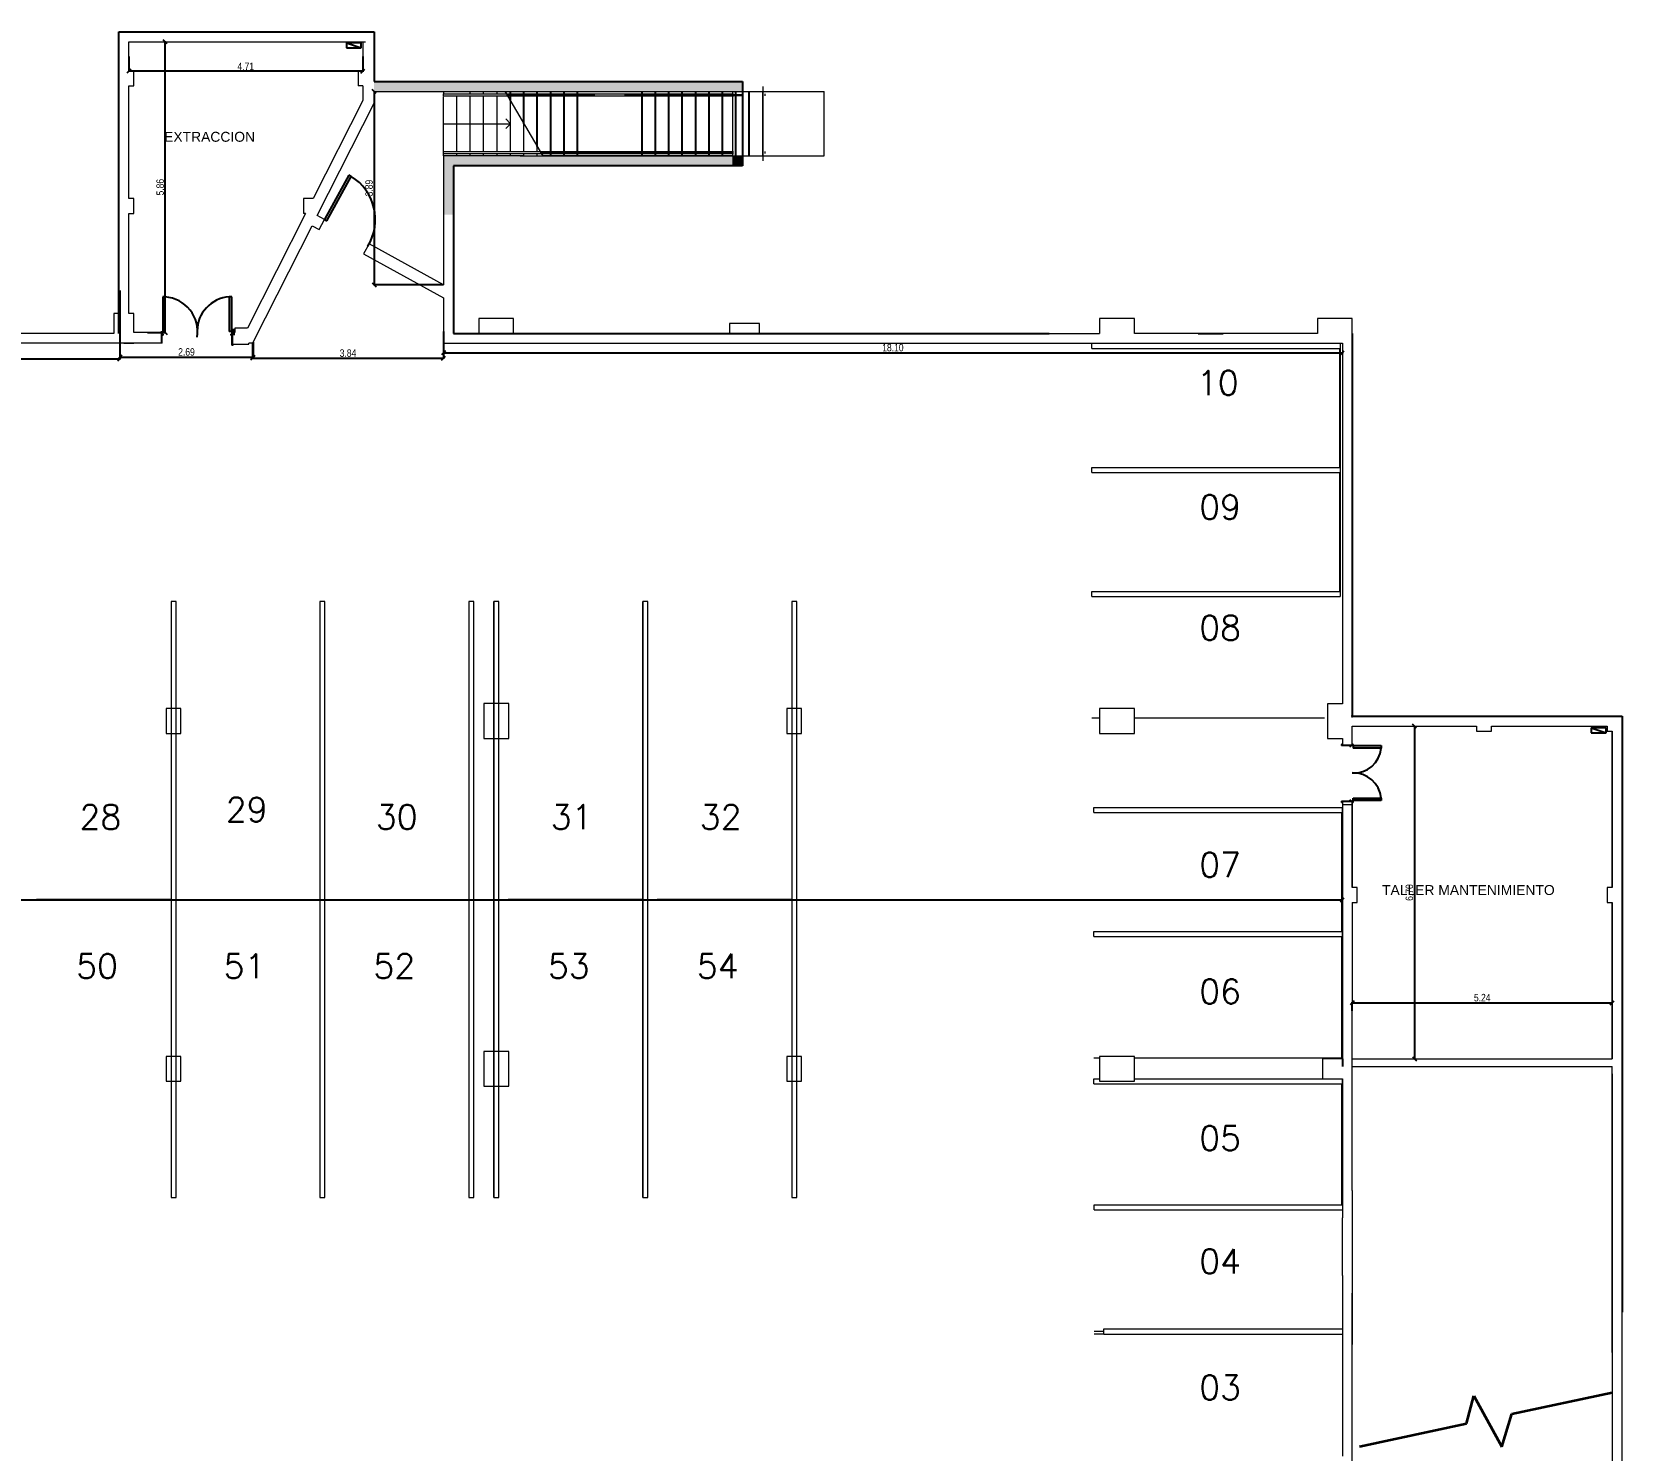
# Model space of a CAD drawing. Header units: millimetres. Extents: x 40 to 151, y 57 to 134.
# Drawn here: x 117.11 to 149.14, y 105.74 to 134.3 of the extents above; entities that cross this region are included whole.
import ezdxf

# ---------------------------------------------------------------- set-up
doc = ezdxf.new("R2010")
doc.units = ezdxf.units.MM
for name, pattern in [('ACAD_ISO10W100', [18.5, 12, -3, 0.5, -3]), ('Center', [30, 12, -6, 6, -6]), ('Dash dot dot', [0.020639, 0.00635, -0.004763, 0, -0.004763, 0, -0.004763]), ('Hidden', [7.14375, 4.7625, -2.38125]), ('Overhead', [3.96875, 2.38125, -1.5875])]:
    doc.linetypes.add(name, pattern=pattern)
for name, color, linetype, lineweight in [('A-----NPP', 7, 'Continuous', 9), ('A-----TEP', 7, 'Continuous', 9), ('A-AREALIM', 7, 'Continuous', 9), ('A-DOORSYM', 7, 'Continuous', 9), ('A-FLORHRM', 7, 'Continuous', 9), ('A-FLOROTM', 7, 'Continuous', 9), ('A-FLORSTM', 7, 'Continuous', 9), ('A-SECTMBM', 7, 'Overhead', 9), ('A-WALL', 7, 'Continuous', 9), ('C-PKNGCTM', 7, 'Continuous', 9), ('DIMENSION', 1, 'Continuous', 25)]:
    doc.layers.add(name, color=color, linetype=linetype, lineweight=lineweight)
for name, color, linetype in [('estructura', 7, 'Continuous'), ('Lineas Carpintería', 7, 'Continuous'), ('Lineas Muros mampostería', 7, 'Continuous'), ('Lineas Proyecciones', 7, 'Hidden'), ('Plano Generales interior', 7, 'Continuous'), ('Sectores', 3, 'Continuous')]:
    doc.layers.add(name, color=color, linetype=linetype)
doc.styles.add('ARIALNARROW', font='ARIALN.TTF')
doc.styles.add('MtXpl_Arial_Unicode_', font='ARIALUNI.ttf')
doc.styles.get("Standard").update_dxf_attribs({"font": 'txt.shx'})
doc.dimstyles.new('C', dxfattribs={"dimscale": 1.5, "dimtxt": 0.15, "dimasz": 0.08, "dimexe": 0.01, "dimexo": 0, "dimgap": 0.025, "dimtad": 1, "dimzin": 0, "dimdsep": 46, "dimtxsty": 'ARIALNARROW', "dimblk": 'OBLIQUE', "dimcen": 0, "dimclrd": 256, "dimclre": 256, "dimclrt": 256, "dimadec": 0, "dimazin": 0, "dimtfac": 1.666667, "dimtofl": 0, "dimtmove": 0, "dimatfit": 0, "dimldrblk": 'OBLIQUE', "dimfxl": 0.1, "dimtolj": 1, "dimtzin": 0, "dimarcsym": 0})

# ---------------------------------------------------------------- blocks, each defined once
blk = doc.blocks.new('_Oblique')
at = {"layer": 'estructura', "color": 0, "lineweight": -2}
blk.add_line((-0.5, -0.5), (0.5, 0.5), dxfattribs=at)
blk = doc.blocks.new('*D73')
at = {"layer": 'Defpoints', "color": 0}
for p in [(143.506885, 116.819065), (143.506885, 116.819065), (56.567697, 113.065162)]:
    blk.add_point(p, dxfattribs=at)
at = {"layer": 'DIMENSION', "lineweight": -2}
for p, q in [((56.567697, 113.065162), (56.567697, 116.829065)), ((56.567697, 116.819065), (143.506885, 116.819065)), ((143.506885, 116.819065), (143.506885, 116.829065))]:
    blk.add_line(p, q, dxfattribs=at)
at = {"layer": 'DIMENSION', "lineweight": -2, "xscale": 0.08, "yscale": 0.08, "zscale": 0.08, "rotation": 180}
blk.add_blockref('_Oblique', (56.567697, 116.819065), dxfattribs=at)
at = {"layer": 'DIMENSION', "lineweight": -2, "xscale": 0.08, "yscale": 0.08, "zscale": 0.08}
blk.add_blockref('_Oblique', (143.506885, 116.819065), dxfattribs=at)
at = {"layer": 'DIMENSION', "insert": (100.037291, 116.920641), "char_height": 0.15, "attachment_point": 5, "style": 'ARIALNARROW'}
blk.add_mtext('\\A1;86.94', dxfattribs=at)
blk = doc.blocks.new('*D84')
at = {"layer": 'Defpoints', "color": 0}
for p in [(118.885961, 129.089814), (99.552829, 128.611126), (118.885961, 127.711126)]:
    blk.add_point(p, dxfattribs=at)
at = {"layer": 'DIMENSION', "lineweight": -2}
for p, q in [((118.885961, 129.089814), (118.885961, 127.701126)), ((99.552829, 128.611126), (99.552829, 127.701126)), ((99.552829, 127.711126), (118.885961, 127.711126))]:
    blk.add_line(p, q, dxfattribs=at)
at = {"layer": 'DIMENSION', "lineweight": -2, "xscale": 0.08, "yscale": 0.08, "zscale": 0.08, "rotation": 180}
blk.add_blockref('_Oblique', (99.552829, 127.711126), dxfattribs=at)
at = {"layer": 'DIMENSION', "lineweight": -2, "xscale": 0.08, "yscale": 0.08, "zscale": 0.08}
blk.add_blockref('_Oblique', (118.885961, 127.711126), dxfattribs=at)
at = {"layer": 'DIMENSION', "insert": (109.219395, 127.812703), "char_height": 0.15, "attachment_point": 5, "style": 'ARIALNARROW'}
blk.add_mtext('\\A1;19.33', dxfattribs=at)
blk = doc.blocks.new('*D85')
at = {"layer": 'Defpoints', "color": 0}
for p in [(118.885961, 129.089814), (121.571894, 128.04918), (121.571894, 127.74918)]:
    blk.add_point(p, dxfattribs=at)
at = {"layer": 'DIMENSION', "lineweight": -2}
for p, q in [((118.885961, 129.089814), (118.885961, 127.73918)), ((121.571894, 128.04918), (121.571894, 127.73918)), ((118.885961, 127.74918), (121.571894, 127.74918))]:
    blk.add_line(p, q, dxfattribs=at)
at = {"layer": 'DIMENSION', "lineweight": -2, "xscale": 0.08, "yscale": 0.08, "zscale": 0.08, "rotation": 180}
blk.add_blockref('_Oblique', (118.885961, 127.74918), dxfattribs=at)
at = {"layer": 'DIMENSION', "lineweight": -2, "xscale": 0.08, "yscale": 0.08, "zscale": 0.08}
blk.add_blockref('_Oblique', (121.571894, 127.74918), dxfattribs=at)
at = {"layer": 'DIMENSION', "insert": (120.228927, 127.850757), "char_height": 0.15, "attachment_point": 5, "style": 'ARIALNARROW'}
blk.add_mtext('\\A1;2.69', dxfattribs=at)
blk = doc.blocks.new('*D86')
at = {"layer": 'Defpoints', "color": 0}
for p in [(125.403559, 128.264282), (121.559728, 128.025162), (125.403559, 127.725162)]:
    blk.add_point(p, dxfattribs=at)
at = {"layer": 'DIMENSION', "lineweight": -2}
for p, q in [((125.403559, 128.264282), (125.403559, 127.715162)), ((121.559728, 128.025162), (121.559728, 127.715162)), ((121.559728, 127.725162), (125.403559, 127.725162))]:
    blk.add_line(p, q, dxfattribs=at)
at = {"layer": 'DIMENSION', "lineweight": -2, "xscale": 0.08, "yscale": 0.08, "zscale": 0.08, "rotation": 180}
blk.add_blockref('_Oblique', (121.559728, 127.725162), dxfattribs=at)
at = {"layer": 'DIMENSION', "lineweight": -2, "xscale": 0.08, "yscale": 0.08, "zscale": 0.08}
blk.add_blockref('_Oblique', (125.403559, 127.725162), dxfattribs=at)
at = {"layer": 'DIMENSION', "insert": (123.481643, 127.826739), "char_height": 0.15, "attachment_point": 5, "style": 'ARIALNARROW'}
blk.add_mtext('\\A1;3.84', dxfattribs=at)
blk = doc.blocks.new('*D87')
at = {"layer": 'Defpoints', "color": 0}
for p in [(125.403559, 128.04918), (143.506885, 127.835677), (143.506885, 127.835677)]:
    blk.add_point(p, dxfattribs=at)
at = {"layer": 'DIMENSION', "lineweight": -2}
for p, q in [((125.403559, 128.04918), (125.403559, 127.825677)), ((125.403559, 127.835677), (143.506885, 127.835677)), ((143.506885, 127.835677), (143.506885, 127.825677))]:
    blk.add_line(p, q, dxfattribs=at)
at = {"layer": 'DIMENSION', "lineweight": -2, "xscale": 0.08, "yscale": 0.08, "zscale": 0.08, "rotation": 180}
blk.add_blockref('_Oblique', (125.403559, 127.835677), dxfattribs=at)
at = {"layer": 'DIMENSION', "lineweight": -2, "xscale": 0.08, "yscale": 0.08, "zscale": 0.08}
blk.add_blockref('_Oblique', (143.506885, 127.835677), dxfattribs=at)
at = {"layer": 'DIMENSION', "insert": (134.455222, 127.937254), "char_height": 0.15, "attachment_point": 5, "style": 'ARIALNARROW'}
blk.add_mtext('\\A1;18.10', dxfattribs=at)
blk = doc.blocks.new('*D88')
at = {"layer": 'Defpoints', "color": 0}
for p in [(124.008173, 133.097957), (124.008173, 129.204445), (125.403559, 129.204445)]:
    blk.add_point(p, dxfattribs=at)
at = {"layer": 'DIMENSION', "lineweight": -2}
for p, q in [((124.008173, 133.097957), (123.998173, 133.097957)), ((124.008173, 133.097957), (124.008173, 129.204445)), ((125.403559, 129.204445), (123.998173, 129.204445))]:
    blk.add_line(p, q, dxfattribs=at)
at = {"layer": 'DIMENSION', "lineweight": -2, "xscale": 0.08, "yscale": 0.08, "zscale": 0.08}
for p, rotation in [((124.008173, 133.097957), 90), ((124.008173, 129.204445), 270)]:
    blk.add_blockref('_Oblique', p, dxfattribs=dict(at, rotation=rotation))
at = {"layer": 'DIMENSION', "insert": (123.906597, 131.151201), "char_height": 0.15, "attachment_point": 5, "rotation": 90, "style": 'ARIALNARROW'}
blk.add_mtext('\\A1;3.89', dxfattribs=at)
blk = doc.blocks.new('*D89')
at = {"layer": 'Defpoints', "color": 0}
for p in [(119.800497, 134.097957), (119.800497, 134.097957), (119.446768, 128.240162)]:
    blk.add_point(p, dxfattribs=at)
at = {"layer": 'DIMENSION', "lineweight": -2}
for p, q in [((119.800497, 134.097957), (119.810497, 134.097957)), ((119.800497, 128.240162), (119.800497, 134.097957)), ((119.446768, 128.240162), (119.810497, 128.240162))]:
    blk.add_line(p, q, dxfattribs=at)
at = {"layer": 'DIMENSION', "lineweight": -2, "xscale": 0.08, "yscale": 0.08, "zscale": 0.08}
for p, rotation in [((119.800497, 134.097957), 90), ((119.800497, 128.240162), 270)]:
    blk.add_blockref('_Oblique', p, dxfattribs=dict(at, rotation=rotation))
at = {"layer": 'DIMENSION', "insert": (119.69892, 131.16906), "char_height": 0.15, "attachment_point": 5, "rotation": 90, "style": 'ARIALNARROW'}
blk.add_mtext('\\A1;5.86', dxfattribs=at)
blk = doc.blocks.new('*D90')
at = {"layer": 'Defpoints', "color": 0}
for p in [(119.067792, 133.803303), (123.778173, 133.803303), (119.067792, 133.503303)]:
    blk.add_point(p, dxfattribs=at)
at = {"layer": 'DIMENSION', "lineweight": -2}
for p, q in [((119.067792, 133.803303), (119.067792, 133.493303)), ((123.778173, 133.803303), (123.778173, 133.493303)), ((123.778173, 133.503303), (119.067792, 133.503303))]:
    blk.add_line(p, q, dxfattribs=at)
at = {"layer": 'DIMENSION', "lineweight": -2, "xscale": 0.08, "yscale": 0.08, "zscale": 0.08, "rotation": 180}
blk.add_blockref('_Oblique', (119.067792, 133.503303), dxfattribs=at)
at = {"layer": 'DIMENSION', "lineweight": -2, "xscale": 0.08, "yscale": 0.08, "zscale": 0.08}
blk.add_blockref('_Oblique', (123.778173, 133.503303), dxfattribs=at)
at = {"layer": 'DIMENSION', "insert": (121.422983, 133.603603), "char_height": 0.15, "attachment_point": 5, "style": 'ARIALNARROW'}
blk.add_mtext('\\A1;4.71', dxfattribs=at)
blk = doc.blocks.new('*D91')
at = {"layer": 'Defpoints', "color": 0}
for p in [(144.958362, 120.316251), (144.958362, 113.615162), (144.958362, 113.615162)]:
    blk.add_point(p, dxfattribs=at)
at = {"layer": 'DIMENSION', "lineweight": -2}
for p, q in [((144.958362, 120.316251), (144.948362, 120.316251)), ((144.958362, 120.316251), (144.958362, 113.615162)), ((144.958362, 113.615162), (144.948362, 113.615162))]:
    blk.add_line(p, q, dxfattribs=at)
at = {"layer": 'DIMENSION', "lineweight": -2, "xscale": 0.08, "yscale": 0.08, "zscale": 0.08}
for p, rotation in [((144.958362, 120.316251), 90), ((144.958362, 113.615162), 270)]:
    blk.add_blockref('_Oblique', p, dxfattribs=dict(at, rotation=rotation))
at = {"layer": 'DIMENSION', "insert": (144.856786, 116.965707), "char_height": 0.15, "attachment_point": 5, "rotation": 90, "style": 'ARIALNARROW'}
blk.add_mtext('\\A1;6.70', dxfattribs=at)
blk = doc.blocks.new('*D92')
at = {"layer": 'Defpoints', "color": 0}
for p in [(148.942794, 114.746397), (148.942794, 114.746397), (143.704881, 114.58476)]:
    blk.add_point(p, dxfattribs=at)
at = {"layer": 'DIMENSION', "lineweight": -2}
for p, q in [((143.704881, 114.58476), (143.704881, 114.756397)), ((143.704881, 114.746397), (148.942794, 114.746397)), ((148.942794, 114.746397), (148.942794, 114.756397))]:
    blk.add_line(p, q, dxfattribs=at)
at = {"layer": 'DIMENSION', "lineweight": -2, "xscale": 0.08, "yscale": 0.08, "zscale": 0.08, "rotation": 180}
blk.add_blockref('_Oblique', (143.704881, 114.746397), dxfattribs=at)
at = {"layer": 'DIMENSION', "lineweight": -2, "xscale": 0.08, "yscale": 0.08, "zscale": 0.08}
blk.add_blockref('_Oblique', (148.942794, 114.746397), dxfattribs=at)
at = {"layer": 'DIMENSION', "insert": (146.323838, 114.847974), "char_height": 0.15, "attachment_point": 5, "style": 'ARIALNARROW'}
blk.add_mtext('\\A1;5.24', dxfattribs=at)

msp = doc.modelspace()

# ---------------------------------------------------------------- hatches: boundary and pattern name
h = msp.add_hatch(color=252)
h.paths.add_polyline_path([(131.223559, 131.797957), (127.404559, 131.797957), (126.947959, 131.797957), (125.403559, 131.797957), (125.403559, 130.619053), (125.603559, 130.619053), (125.603559, 131.597957), (131.223559, 131.597957)])
h.paths.add_polyline_path([(131.423559, 133.297957), (124.008173, 133.297957), (124.008173, 133.097957), (131.223559, 133.097957), (131.423559, 133.097957)])
msp.add_hatch(color=252).paths.add_polyline_path([(131.423559, 131.797957), (131.223559, 131.797957), (131.223559, 131.597957), (131.423559, 131.597957)])

# ---------------------------------------------------------------- linework, layer by layer
at = {"color": 252, "linetype": 'ACAD_ISO10W100'}
for p, q in [((118.867792, 128.64895), (118.867792, 134.297957)), ((118.867792, 134.297957), (124.008173, 134.297957)), ((124.008173, 134.297957), (124.008173, 133.297957)), ((124.008173, 133.297957), (131.423559, 133.297957)), ((131.423559, 133.297957), (131.423559, 131.597957)), ((131.423559, 131.597957), (125.603559, 131.597957)), ((125.603559, 131.597957), (125.603559, 128.225162)), ((118.869052, 128.225162), (118.867792, 128.64895)), ((101.117792, 128.225162), (118.869052, 128.225162)), ((125.603559, 128.225162), (143.706885, 128.225162)), ((143.706885, 128.225162), (143.706885, 120.516251)), ((143.706885, 120.516251), (149.142794, 120.516251)), ((149.142794, 120.516251), (149.142794, 56.995026))]:
    msp.add_line(p, q, dxfattribs=at)
at = {"linetype": 'ACAD_ISO10W100'}
msp.add_lwpolyline([(76.817792, 128.225162), (97.902829, 128.225162), (97.902829, 128.99709), (96.36283, 128.99709), (96.36283, 133.41709), (99.552829, 133.41709), (99.552829, 128.23333), (101.117792, 128.225162), (118.869052, 128.225162), (118.867792, 128.64895), (118.867792, 134.297957), (124.008173, 134.297957), (124.008173, 133.297957), (131.423559, 133.297957), (131.423559, 131.597957), (125.603559, 131.597957), (125.603559, 128.225162), (143.706885, 128.225162), (143.706885, 120.516251), (149.142794, 120.516251), (149.142794, 56.995026), (46.612789, 56.995026)], dxfattribs=at)
at = {"layer": 'A-----NPP', "color": 252, "linetype": 'Dash dot dot', "lineweight": 100}
msp.add_line((121.141705, 128.25752), (121.205738, 128.25752), dxfattribs=at)
at = {"layer": 'A-----NPP', "color": 252}
msp.add_line((143.704881, 126.87556), (143.704881, 121.82476), dxfattribs=at)
at = {"layer": 'A-----NPP', "color": 252, "lineweight": 35}
for p, q in [((146.005648, 106.270742), (146.156182, 106.832543)), ((146.156182, 106.832543), (146.721868, 105.806858)), ((146.920132, 106.465122), (148.942794, 106.895052)), ((146.721868, 105.806858), (146.920132, 106.465122)), ((143.853724, 105.813336), (146.005648, 106.270742))]:
    msp.add_line(p, q, dxfattribs=at)
at = {"layer": 'A-AREALIM', "color": 252}
for p, q in [((131.833559, 133.197957), (131.833559, 131.697957)), ((119.739909, 128.025162), (119.725738, 128.025162)), ((121.155738, 128.025162), (121.141568, 128.025162)), ((143.585312, 119.940707), (143.585326, 119.926707)), ((143.585327, 119.92613), (143.585327, 119.925707)), ((143.586495, 118.805707), (143.586495, 118.80529)), ((143.586496, 118.804707), (143.58651, 118.790707))]:
    msp.add_line(p, q, dxfattribs=at)
at = {"layer": 'A-DOORSYM', "color": 252}
for p, q in [((119.715738, 128.240162), (119.715738, 128.260162)), ((119.715738, 128.260162), (119.740738, 128.260162)), ((119.716738, 128.240162), (119.715738, 128.240162)), ((119.716738, 128.259162), (119.716738, 128.240162)), ((119.739738, 128.259162), (119.716738, 128.259162)), ((119.739738, 128.209162), (119.739738, 128.259162)), ((119.759738, 128.209162), (119.739738, 128.209162)), ((119.739738, 128.191162), (119.759738, 128.191162)), ((119.739909, 128.025162), (119.739738, 128.191162)), ((119.740738, 128.260162), (119.740738, 128.210162)), ((119.740738, 128.210162), (119.760738, 128.210162)), ((119.760738, 128.190162), (119.740738, 128.190162)), ((119.759738, 128.191162), (119.759738, 128.209162)), ((119.760738, 128.210162), (119.760738, 128.190162)), ((121.120738, 128.210162), (121.140738, 128.210162)), ((121.120738, 128.190162), (121.120738, 128.210162)), ((121.140738, 128.190162), (121.120738, 128.190162)), ((121.121738, 128.209162), (121.121738, 128.191162)), ((121.141738, 128.209162), (121.121738, 128.209162)), ((121.121738, 128.191162), (121.141738, 128.191162)), ((121.140738, 128.210162), (121.140738, 128.260162)), ((121.140738, 128.260162), (121.165738, 128.260162)), ((121.140738, 127.990162), (121.140738, 128.190162)), ((121.141738, 128.259162), (121.141738, 128.209162)), ((121.164738, 128.259162), (121.141738, 128.259162)), ((121.141738, 128.191162), (121.141738, 127.991162)), ((121.164738, 128.240162), (121.164738, 128.259162)), ((121.165738, 128.240162), (121.164738, 128.240162)), ((121.165738, 128.260162), (121.165738, 128.240162)), ((121.165738, 127.990162), (121.140738, 127.990162)), ((121.141738, 127.991162), (121.164738, 127.991162)), ((121.164738, 128.010162), (121.165738, 128.010162)), ((121.164738, 127.991162), (121.164738, 128.010162)), ((121.165738, 128.010162), (121.165738, 127.990162)), ((143.506885, 119.950707), (143.486885, 119.950707)), ((143.486885, 119.950707), (143.486885, 119.925707)), ((143.486885, 119.925707), (143.656885, 119.925707)), ((143.487885, 119.926707), (143.487885, 119.949707)), ((143.487885, 119.949707), (143.506885, 119.949707)), ((143.657885, 119.926707), (143.487885, 119.926707)), ((143.506885, 119.949707), (143.506885, 119.950707)), ((143.656885, 119.925707), (143.656885, 119.905707)), ((143.656885, 119.905707), (143.676885, 119.905707)), ((143.657885, 119.906707), (143.657885, 119.926707)), ((143.675885, 119.906707), (143.657885, 119.906707)), ((143.725885, 119.926707), (143.675885, 119.926707)), ((143.675885, 119.926707), (143.675885, 119.906707)), ((143.676885, 119.905707), (143.676885, 119.925707)), ((143.676885, 119.925707), (143.726885, 119.925707)), ((143.726885, 119.950707), (143.706885, 119.950707)), ((143.706885, 119.950707), (143.706885, 119.949707)), ((143.706885, 119.949707), (143.725885, 119.949707)), ((143.725885, 119.949707), (143.725885, 119.926707)), ((143.726885, 119.925707), (143.726885, 119.950707)), ((143.656885, 118.805707), (143.486885, 118.805707)), ((143.486885, 118.805707), (143.486885, 118.780707)), ((143.486885, 118.780707), (143.506885, 118.780707)), ((143.487885, 118.781707), (143.487885, 118.804707)), ((143.487885, 118.804707), (143.657885, 118.804707)), ((143.506885, 118.781707), (143.487885, 118.781707)), ((143.506885, 118.780707), (143.506885, 118.781707)), ((143.676885, 118.825707), (143.656885, 118.825707)), ((143.656885, 118.825707), (143.656885, 118.805707)), ((143.657885, 118.804707), (143.657885, 118.824707)), ((143.657885, 118.824707), (143.675885, 118.824707)), ((143.675885, 118.824707), (143.675885, 118.804707)), ((143.675885, 118.804707), (143.725885, 118.804707)), ((143.676885, 118.805707), (143.676885, 118.825707)), ((143.726885, 118.805707), (143.676885, 118.805707)), ((143.725885, 118.781707), (143.706885, 118.781707)), ((143.706885, 118.781707), (143.706885, 118.780707)), ((143.706885, 118.780707), (143.726885, 118.780707)), ((143.725885, 118.804707), (143.725885, 118.781707)), ((143.726885, 118.780707), (143.726885, 118.805707))]:
    msp.add_line(p, q, dxfattribs=at)
at = {"layer": 'A-FLORHRM', "color": 252}
for p, q in [((125.403559, 133.047957), (126.671866, 133.047957)), ((125.403559, 133.007957), (125.403559, 133.047957)), ((125.403559, 133.007957), (126.695313, 133.007957)), ((126.695313, 133.007957), (126.671866, 133.047957)), ((125.403559, 131.887957), (127.351805, 131.887957)), ((125.403559, 131.847957), (125.403559, 131.887957)), ((125.403559, 131.847957), (127.375251, 131.847957)), ((127.375251, 131.847957), (127.351805, 131.887957))]:
    msp.add_line(p, q, dxfattribs=at)
at = {"layer": 'A-FLORHRM', "color": 252, "linetype": 'Overhead'}
for p, q in [((126.671866, 133.047957), (127.563559, 133.047957)), ((126.677728, 133.037957), (127.563559, 133.037957)), ((126.677728, 133.037957), (127.563559, 133.037957)), ((126.689451, 133.017957), (127.563559, 133.017957)), ((126.689451, 133.017957), (127.563559, 133.017957)), ((126.695313, 133.007957), (127.563559, 133.007957)), ((127.563559, 133.047957), (128.863559, 133.047957)), ((127.563559, 133.037957), (128.451703, 133.037957)), ((127.563559, 133.037957), (128.451703, 133.037957)), ((127.563559, 133.017957), (128.451703, 133.017957)), ((127.563559, 133.017957), (128.451703, 133.017957)), ((127.563559, 133.007957), (128.863559, 133.007957)), ((128.863559, 133.047957), (131.873559, 133.047957)), ((128.863559, 133.007957), (131.873559, 133.007957)), ((129.051963, 133.037957), (131.873559, 133.037957)), ((129.051963, 133.037957), (131.873559, 133.037957)), ((129.051963, 133.017957), (131.873559, 133.017957)), ((129.051963, 133.017957), (131.873559, 133.017957)), ((131.873559, 133.047957), (131.873559, 133.007957)), ((131.873559, 133.037957), (131.873559, 133.017957)), ((131.873559, 133.037957), (131.873559, 133.017957)), ((127.351805, 131.887957), (127.563559, 131.887957)), ((127.357666, 131.877957), (127.563559, 131.877957)), ((127.357666, 131.877957), (127.563559, 131.877957)), ((127.36939, 131.857957), (127.563559, 131.857957)), ((127.36939, 131.857957), (127.563559, 131.857957)), ((127.375251, 131.847957), (127.563559, 131.847957)), ((127.563559, 131.887957), (128.863559, 131.887957)), ((127.563559, 131.877957), (128.863559, 131.877957)), ((127.563559, 131.877957), (128.863559, 131.877957)), ((127.563559, 131.857957), (128.863559, 131.857957)), ((127.563559, 131.857957), (128.863559, 131.857957)), ((127.563559, 131.847957), (128.863559, 131.847957)), ((128.863559, 131.887957), (131.873559, 131.887957)), ((128.863559, 131.877957), (131.873559, 131.877957)), ((128.863559, 131.877957), (131.873559, 131.877957)), ((128.863559, 131.857957), (131.873559, 131.857957)), ((128.863559, 131.857957), (131.873559, 131.857957)), ((128.863559, 131.847957), (131.873559, 131.847957)), ((131.873559, 131.887957), (131.873559, 131.847957)), ((131.873559, 131.877957), (131.873559, 131.857957)), ((131.873559, 131.877957), (131.873559, 131.857957))]:
    msp.add_line(p, q, dxfattribs=at)
at = {"layer": 'A-FLOROTM', "color": 252}
for p, q in [((121.141351, 128.240162), (121.155738, 128.240162)), ((119.739909, 128.025162), (119.725738, 128.025162)), ((121.155738, 128.055162), (121.141417, 128.055162)), ((121.141417, 128.055162), (121.155738, 128.055162)), ((121.155738, 128.025162), (121.141568, 128.025162)), ((143.506885, 119.926594), (143.506885, 119.940707)), ((143.506885, 118.790707), (143.506885, 118.804819))]:
    msp.add_line(p, q, dxfattribs=at)
at = {"layer": 'A-FLORSTM', "color": 252}
for p, q in [((125.403559, 131.887957), (125.403559, 132.997957)), ((125.673559, 131.887957), (125.673559, 132.997957)), ((125.943559, 133.047957), (125.943559, 133.097957)), ((125.943559, 131.887957), (125.943559, 133.007957)), ((126.213559, 133.047957), (126.213559, 133.097957)), ((126.213559, 131.887957), (126.213559, 133.007957)), ((126.483559, 133.047957), (126.483559, 133.097957)), ((126.483559, 131.887957), (126.483559, 133.007957)), ((126.642559, 133.097957), (126.671866, 133.047957)), ((126.695313, 133.007957), (127.351805, 131.887957)), ((126.753559, 131.887957), (126.753559, 132.908587)), ((125.403559, 132.447957), (126.753559, 132.447957)), ((126.658099, 132.543416), (126.753559, 132.447957)), ((126.658099, 132.352497), (126.753559, 132.447957)), ((127.023559, 131.887957), (127.023559, 132.447957)), ((127.293559, 131.887957), (127.293559, 131.987327)), ((125.403559, 131.797957), (125.403559, 131.847957)), ((125.673559, 131.797957), (125.673559, 131.847957)), ((125.943559, 131.797957), (125.943559, 131.847957)), ((126.213559, 131.797957), (126.213559, 131.847957)), ((126.483559, 131.797957), (126.483559, 131.847957)), ((126.753559, 131.797957), (126.753559, 131.847957)), ((126.947959, 131.797957), (127.404559, 131.797957)), ((127.023559, 131.797957), (127.023559, 131.847957)), ((127.293559, 131.797957), (127.293559, 131.847957)), ((127.375251, 131.847957), (127.404559, 131.797957))]:
    msp.add_line(p, q, dxfattribs=at)
at = {"layer": 'A-SECTMBM', "color": 252}
for p, q in [((131.833559, 131.797957), (131.833559, 133.097957)), ((133.073559, 131.797957), (133.073559, 133.097957)), ((127.404559, 131.797957), (127.563559, 131.797957)), ((127.563559, 131.797957), (128.863559, 131.797957))]:
    msp.add_line(p, q, dxfattribs=at)
at = {"layer": 'A-WALL', "color": 252, "lineweight": 18}
for p, q in [((124.008173, 133.297957), (124.008173, 134.297957)), ((123.778173, 134.097957), (123.778173, 133.508648)), ((123.683173, 133.508648), (123.683173, 133.208648)), ((123.778173, 133.208648), (123.683173, 133.208648)), ((123.778173, 133.208648), (123.778173, 132.913916)), ((124.008173, 132.858988), (124.008173, 133.097957)), ((131.223559, 133.097957), (131.223559, 131.797957)), ((131.423559, 131.597957), (131.423559, 133.097957)), ((123.778173, 132.913916), (122.779304, 130.941905)), ((122.862587, 130.597322), (124.008173, 132.858988)), ((127.023559, 131.797957), (125.403559, 131.797957)), ((125.403559, 131.797957), (125.403559, 131.597957)), ((131.223559, 131.597957), (131.423559, 131.597957)), ((122.583806, 130.941905), (122.583806, 130.641905)), ((122.627347, 130.641905), (121.457236, 128.331823)), ((121.584059, 128.073198), (122.758603, 130.392033)), ((122.627347, 130.641905), (122.583806, 130.641905)), ((123.011309, 130.515797), (122.862587, 130.597322)), ((122.900752, 130.314112), (123.011309, 130.515797)), ((123.905741, 130.025499), (123.795183, 129.823814)), ((123.795183, 129.823814), (125.403559, 128.942156)), ((125.403559, 129.204445), (123.905741, 130.025499)), ((119.725738, 128.025162), (119.725738, 128.240162)), ((121.205738, 128.240162), (121.155738, 128.240162)), ((121.155738, 128.240162), (121.155738, 128.010162)), ((119.725738, 128.025162), (99.162307, 128.025162)), ((121.155738, 128.010162), (121.481469, 128.010162)), ((120.017797, 122.825162), (119.917797, 122.825162)), ((119.917797, 122.825162), (119.917797, 110.825162)), ((120.017797, 122.825162), (119.917797, 122.825162)), ((119.917797, 122.825162), (119.917797, 110.825162)), ((120.017797, 122.825162), (119.917797, 122.825162)), ((119.917797, 122.825162), (119.917797, 110.825162)), ((120.017797, 110.825162), (120.017797, 122.825162)), ((120.017797, 110.825162), (120.017797, 122.825162)), ((120.017797, 110.825162), (120.017797, 122.825162)), ((120.017797, 110.825162), (120.017797, 122.825162)), ((120.017797, 110.825162), (120.017797, 122.825162)), ((123.017797, 122.825162), (122.917797, 122.825162)), ((122.917797, 122.825162), (122.917797, 110.825162)), ((123.017797, 110.825162), (123.017797, 122.825162)), ((123.017797, 110.825162), (123.017797, 122.825162)), ((126.017797, 122.825162), (125.917797, 122.825162)), ((125.917797, 122.825162), (125.917797, 110.825162)), ((126.017797, 110.825162), (126.017797, 122.825162)), ((126.017797, 110.825162), (126.017797, 122.825162)), ((126.417792, 110.825162), (126.417792, 122.825162)), ((126.517792, 122.825162), (126.417792, 122.825162)), ((126.417792, 122.825162), (126.417792, 110.825162)), ((126.517792, 110.825162), (126.517792, 122.825162)), ((126.517792, 110.825162), (126.517792, 122.825162)), ((129.517792, 122.825162), (129.417792, 122.825162)), ((129.417792, 122.825162), (129.417792, 110.825162)), ((129.417792, 110.825162), (129.417792, 122.825162)), ((129.517792, 122.825162), (129.417792, 122.825162)), ((129.417792, 122.825162), (129.417792, 110.825162)), ((129.517792, 110.825162), (129.517792, 122.825162)), ((129.517792, 110.825162), (129.517792, 122.825162)), ((129.517792, 110.825162), (129.517792, 122.825162)), ((129.517792, 110.825162), (129.517792, 122.825162)), ((132.517792, 122.825162), (132.417792, 122.825162)), ((132.417792, 122.825162), (132.417792, 110.825162)), ((132.517792, 122.825162), (132.417792, 122.825162)), ((132.417792, 122.825162), (132.417792, 110.825162)), ((132.517792, 110.825162), (132.517792, 122.825162)), ((132.517792, 110.825162), (132.517792, 122.825162)), ((132.517792, 110.825162), (132.517792, 122.825162)), ((126.717792, 120.76916), (126.217792, 120.76916)), ((126.217792, 120.76916), (126.217792, 120.06916)), ((126.717792, 120.76916), (126.217792, 120.76916)), ((126.217792, 120.76916), (126.217792, 120.06916)), ((126.717792, 120.06916), (126.717792, 120.76916)), ((126.717792, 120.06916), (126.717792, 120.76916)), ((120.117797, 120.66916), (119.817797, 120.66916)), ((119.817797, 120.66916), (119.817797, 120.16916)), ((120.117797, 120.66916), (119.817797, 120.66916)), ((119.817797, 120.66916), (119.817797, 120.16916)), ((120.117797, 120.16916), (120.117797, 120.66916)), ((120.117797, 120.16916), (120.117797, 120.66916)), ((120.117797, 120.16916), (120.117797, 120.66916)), ((120.117797, 120.16916), (120.117797, 120.66916)), ((132.617792, 120.66916), (132.317792, 120.66916)), ((132.317792, 120.66916), (132.317792, 120.16916)), ((132.617792, 120.66916), (132.317792, 120.66916)), ((132.317792, 120.66916), (132.317792, 120.16916)), ((132.617792, 120.16916), (132.617792, 120.66916)), ((132.617792, 120.16916), (132.617792, 120.66916)), ((132.617792, 120.16916), (132.617792, 120.66916)), ((119.817797, 120.16916), (120.117797, 120.16916)), ((119.817797, 120.16916), (120.117797, 120.16916)), ((119.817797, 120.16916), (120.117797, 120.16916)), ((119.817797, 120.16916), (120.117797, 120.16916)), ((132.317792, 120.16916), (132.617792, 120.16916)), ((132.317792, 120.16916), (132.617792, 120.16916)), ((132.317792, 120.16916), (132.617792, 120.16916)), ((126.217792, 120.06916), (126.717792, 120.06916)), ((126.217792, 120.06916), (126.717792, 120.06916)), ((143.506885, 119.940707), (143.706885, 119.940707)), ((143.706885, 119.940707), (143.706885, 120.035707)), ((143.506885, 118.790707), (143.506885, 118.735707)), ((143.706885, 118.790707), (143.506885, 118.790707)), ((143.706885, 118.790707), (143.506885, 118.790707)), ((143.506885, 118.735707), (143.706885, 118.735707)), ((143.706885, 118.735707), (143.706885, 118.790707)), ((117.209982, 116.834408), (119.917797, 116.834408)), ((119.917797, 116.825162), (126.017797, 116.825162)), ((126.709977, 116.834408), (129.417792, 116.834408)), ((129.709977, 116.834408), (132.417792, 116.834408)), ((126.717792, 113.765162), (126.217792, 113.765162)), ((126.217792, 113.765162), (126.217792, 113.065162)), ((126.717792, 113.765162), (126.217792, 113.765162)), ((126.217792, 113.765162), (126.217792, 113.065162)), ((126.717792, 113.065162), (126.717792, 113.765162)), ((126.717792, 113.065162), (126.717792, 113.765162)), ((120.117797, 113.665162), (119.817797, 113.665162)), ((119.817797, 113.665162), (119.817797, 113.165162)), ((120.117797, 113.665162), (119.817797, 113.665162)), ((119.817797, 113.665162), (119.817797, 113.165162)), ((120.117797, 113.165162), (120.117797, 113.665162)), ((120.117797, 113.165162), (120.117797, 113.665162)), ((120.117797, 113.165162), (120.117797, 113.665162)), ((120.117797, 113.165162), (120.117797, 113.665162)), ((132.617792, 113.665162), (132.317792, 113.665162)), ((132.317792, 113.665162), (132.317792, 113.165162)), ((132.617792, 113.665162), (132.317792, 113.665162)), ((132.317792, 113.665162), (132.317792, 113.165162)), ((132.617792, 113.165162), (132.617792, 113.665162)), ((132.617792, 113.165162), (132.617792, 113.665162)), ((132.617792, 113.165162), (132.617792, 113.665162)), ((119.817797, 113.165162), (120.117797, 113.165162)), ((119.817797, 113.165162), (120.117797, 113.165162)), ((119.817797, 113.165162), (120.117797, 113.165162)), ((119.817797, 113.165162), (120.117797, 113.165162)), ((126.217792, 113.065162), (126.717792, 113.065162)), ((126.217792, 113.065162), (126.717792, 113.065162)), ((132.317792, 113.165162), (132.617792, 113.165162)), ((132.317792, 113.165162), (132.617792, 113.165162)), ((132.317792, 113.165162), (132.617792, 113.165162)), ((119.917797, 110.825162), (120.017797, 110.825162)), ((119.917797, 110.825162), (120.017797, 110.825162)), ((119.917797, 110.825162), (120.017797, 110.825162)), ((122.917797, 110.825162), (123.017797, 110.825162)), ((125.917797, 110.825162), (126.017797, 110.825162)), ((126.417792, 110.825162), (126.517792, 110.825162)), ((129.417792, 110.825162), (129.517792, 110.825162)), ((129.417792, 110.825162), (129.517792, 110.825162)), ((132.417792, 110.825162), (132.517792, 110.825162)), ((132.417792, 110.825162), (132.517792, 110.825162))]:
    msp.add_line(p, q, dxfattribs=at)
at = {"layer": 'C-PKNGCTM', "color": 252}
for p, q in [((138.464881, 127.923562), (138.464881, 128.025162)), ((138.464881, 127.923562), (143.464881, 127.923562)), ((143.464881, 128.025162), (143.464881, 127.923562)), ((138.464881, 125.423562), (138.464881, 125.525162)), ((138.464881, 125.525162), (143.464881, 125.525162)), ((138.464881, 125.423562), (143.464881, 125.423562)), ((143.464881, 125.525162), (143.464881, 125.423562)), ((138.464881, 122.923562), (138.464881, 123.025162)), ((138.464881, 123.025162), (143.464881, 123.025162)), ((143.464881, 123.025162), (143.464881, 122.923562)), ((138.464881, 122.923562), (143.464881, 122.923562)), ((138.504881, 118.57916), (138.504881, 118.68076)), ((138.504881, 118.68076), (143.504881, 118.68076)), ((138.504881, 118.57916), (143.504881, 118.57916)), ((143.504881, 118.68076), (143.504881, 118.57916)), ((138.504881, 116.07916), (138.504881, 116.18076)), ((138.504881, 116.18076), (143.504881, 116.18076)), ((138.504881, 116.07916), (143.504881, 116.07916)), ((143.504881, 116.18076), (143.504881, 116.07916)), ((138.504881, 113.115162), (138.504881, 113.216762)), ((138.504881, 113.216762), (138.617792, 113.216762)), ((138.504881, 113.115162), (143.504881, 113.115162)), ((139.317792, 113.216762), (143.106885, 113.216762)), ((143.504881, 113.215162), (143.504881, 113.115162)), ((138.506885, 110.575162), (138.506885, 110.676762)), ((138.506885, 110.676762), (143.506885, 110.676762)), ((138.506885, 110.575162), (143.506885, 110.575162)), ((138.704881, 108.075162), (138.704881, 108.176762)), ((138.704881, 108.176762), (143.506885, 108.176762)), ((138.704881, 108.075162), (143.506885, 108.075162))]:
    msp.add_line(p, q, dxfattribs=at)
at = {"layer": 'C-PKNGCTM', "color": 252, "lineweight": 25}
for p, q in [((143.464881, 125.525162), (143.464881, 127.923562)), ((143.464881, 123.025162), (143.464881, 125.423562)), ((143.504881, 116.18076), (143.504881, 118.57916)), ((143.504881, 113.62996), (143.504881, 116.07916)), ((143.504881, 110.676762), (143.504881, 113.115162))]:
    msp.add_line(p, q, dxfattribs=at)
at = {"layer": 'C-PKNGCTM', "color": 252, "linetype": 'Center'}
for p, q in [((143.147935, 120.474362), (139.317792, 120.474362)), ((138.617792, 113.62996), (138.504881, 113.62996)), ((143.504881, 113.62996), (139.317792, 113.62996)), ((138.704881, 108.125962), (138.506885, 108.125962)), ((138.704881, 108.075162), (138.506885, 108.075162))]:
    msp.add_line(p, q, dxfattribs=at)
at = {"layer": 'Lineas Carpintería', "color": 252}
for p, q in [((123.501607, 131.410229), (123.011309, 130.515797)), ((123.055154, 130.491763), (123.545451, 131.386195)), ((123.545451, 131.386195), (123.501607, 131.410229)), ((123.011309, 130.515797), (123.055154, 130.491763)), ((119.802625, 128.960162), (119.752625, 128.960162)), ((119.752625, 128.960162), (119.752625, 128.260162)), ((119.802625, 128.260162), (119.802625, 128.960162)), ((121.090738, 128.960162), (121.090738, 128.260162)), ((121.140738, 128.960162), (121.090738, 128.960162)), ((121.140738, 128.260162), (121.140738, 128.960162)), ((119.752625, 128.260162), (119.802625, 128.260162)), ((121.140738, 128.260162), (121.090738, 128.260162)), ((143.726567, 119.925707), (143.726567, 119.875707)), ((143.726567, 119.925707), (144.286567, 119.925707)), ((144.286567, 119.875707), (143.726567, 119.875707)), ((144.286567, 119.925707), (144.286567, 119.875707)), ((143.726567, 118.86651), (144.286567, 118.86651)), ((143.726567, 118.81651), (143.726567, 118.86651)), ((144.286567, 118.86651), (144.286567, 118.81651)), ((144.286567, 118.81651), (143.726567, 118.81651))]:
    msp.add_line(p, q, dxfattribs=at)
for centre, radius, start, end in [((123.011309, 130.515797), 1.021225, 328.46354, 58.46354), ((119.75, 128.260212), 0.701926, 350.98324, 85.700354), ((121.135912, 128.270279), 0.691361, 93.746403, 180), ((143.740942, 119.918985), 0.547339, 266.432597, 355.464842), ((143.732696, 118.817249), 0.556057, 5.0825, 92.660537)]:
    msp.add_arc(centre, radius, start, end, dxfattribs=at)
at = {"layer": 'Lineas Muros mampostería', "color": 252, "lineweight": 18}
for p, q in [((124.008173, 134.297957), (118.867792, 134.297957)), ((118.867792, 134.297957), (118.867792, 134.097957)), ((118.867792, 134.097957), (118.867792, 128.625162)), ((119.067792, 134.097957), (123.833173, 134.097957)), ((119.067792, 133.508648), (119.067792, 134.097957)), ((119.167792, 133.508648), (119.067792, 133.508648)), ((119.167792, 133.208648), (119.167792, 133.508648)), ((123.778173, 133.508648), (123.683173, 133.508648)), ((131.423559, 133.297957), (124.008173, 133.297957)), ((131.423559, 133.097957), (131.423559, 133.297957)), ((119.067792, 130.941905), (119.067792, 133.208648)), ((119.067792, 133.208648), (119.167792, 133.208648)), ((124.008173, 133.097957), (131.223559, 133.097957)), ((125.403559, 133.097957), (125.403559, 133.047957)), ((129.051963, 133.097957), (133.073559, 133.097957)), ((125.403559, 131.797957), (125.403559, 129.204445)), ((131.223559, 131.797957), (127.404559, 131.797957)), ((128.863559, 131.797957), (133.073559, 131.797957)), ((131.223559, 131.597957), (125.603559, 131.597957)), ((125.603559, 131.597957), (125.603559, 128.225162)), ((125.603559, 131.597957), (131.223559, 131.597957)), ((125.603559, 128.225162), (125.603559, 131.597957)), ((119.167792, 130.941905), (119.067792, 130.941905)), ((119.167792, 130.641905), (119.167792, 130.941905)), ((122.779304, 130.941905), (122.583806, 130.941905)), ((119.067792, 128.625162), (119.067792, 130.641905)), ((119.067792, 130.641905), (119.167792, 130.641905)), ((122.758603, 130.392033), (122.900752, 130.314112)), ((125.403559, 128.942156), (125.403559, 128.025162)), ((118.767797, 128.625162), (118.767797, 128.225162)), ((118.867792, 128.625162), (118.767797, 128.625162)), ((119.167797, 128.625162), (119.067792, 128.625162)), ((119.167797, 128.240162), (119.167797, 128.625162)), ((126.117792, 128.525062), (126.117792, 128.225162)), ((126.817792, 128.525162), (126.117939, 128.525162)), ((126.817792, 128.225162), (126.817792, 128.525162)), ((138.617792, 128.525162), (138.617792, 128.225162)), ((139.317792, 128.525162), (138.617792, 128.525162)), ((139.317792, 128.225162), (139.317792, 128.525162)), ((143.706885, 128.525162), (143.006885, 128.525162)), ((143.006885, 128.525162), (143.006885, 128.225162)), ((143.706885, 128.225162), (143.706885, 128.525162)), ((118.767797, 128.225162), (114.317797, 128.225162)), ((119.725738, 128.240162), (119.167797, 128.240162)), ((121.457236, 128.331823), (121.205738, 128.331823)), ((121.205738, 128.331823), (121.205738, 128.240162)), ((126.117792, 128.225162), (125.603559, 128.225162)), ((131.167792, 128.225162), (126.817792, 128.225162)), ((131.767792, 128.425162), (131.167792, 128.425162)), ((131.167792, 128.425162), (131.167792, 128.225162)), ((131.767792, 128.225162), (131.767792, 128.425162)), ((131.767792, 128.225162), (138.617792, 128.225162)), ((143.006885, 128.225162), (139.317792, 128.225162)), ((143.706885, 120.490189), (143.706885, 128.225162)), ((118.967792, 128.025162), (119.167797, 128.025162)), ((121.559728, 128.025162), (121.481469, 128.025162)), ((121.481469, 128.010162), (121.481469, 128.025162)), ((121.584059, 128.073198), (121.559728, 128.025162)), ((125.403559, 128.025162), (125.603559, 128.025162)), ((125.603559, 128.025162), (143.506885, 128.025162)), ((143.506885, 128.025162), (143.506885, 120.766251)), ((143.506885, 120.766251), (143.206885, 120.766251)), ((143.206885, 120.766251), (143.206885, 120.066251)), ((138.617792, 120.474362), (138.464881, 120.474362)), ((139.317792, 120.66916), (138.617792, 120.66916)), ((138.617792, 120.66916), (138.617792, 120.16916)), ((139.317792, 120.16916), (139.317792, 120.66916)), ((149.142794, 120.516251), (143.682472, 120.516251)), ((149.142794, 83.635162), (149.142794, 120.516251)), ((138.617792, 120.16916), (139.317792, 120.16916)), ((143.706885, 119.925707), (143.706885, 120.316251)), ((143.706885, 120.316251), (146.20984, 120.316251)), ((143.706885, 119.940707), (143.706885, 120.316251)), ((146.20984, 120.316251), (146.20984, 120.216251)), ((146.20984, 120.216251), (146.50984, 120.216251)), ((146.50984, 120.316251), (148.842794, 120.316251)), ((146.50984, 120.216251), (146.50984, 120.316251)), ((148.842794, 120.316251), (148.842794, 120.216251)), ((148.842794, 120.216251), (148.942794, 120.216251)), ((148.942794, 117.065707), (148.942794, 120.216251)), ((148.942794, 120.216251), (148.942794, 117.065707)), ((143.206885, 120.066251), (143.506885, 120.066251)), ((143.506885, 120.066251), (143.506885, 119.940707)), ((143.506885, 120.035707), (143.506885, 119.940707)), ((143.506885, 119.940707), (143.706885, 119.940707)), ((143.506885, 118.790707), (143.506885, 113.615162)), ((143.704881, 118.805707), (143.704881, 117.065707)), ((143.706885, 117.065707), (143.706885, 118.805707)), ((143.706885, 117.065707), (143.706885, 118.790707)), ((143.804881, 117.065707), (143.704881, 117.065707)), ((143.804881, 116.765707), (143.804881, 117.065707)), ((148.942794, 117.065707), (148.842794, 117.065707)), ((148.842794, 117.065707), (148.842794, 116.765707)), ((143.704881, 116.765707), (143.704881, 114.58476)), ((143.704881, 116.765707), (143.804881, 116.765707)), ((148.842794, 116.765707), (148.942794, 116.765707)), ((148.942794, 113.615162), (148.942794, 116.765707)), ((148.942794, 116.765707), (148.942794, 113.615162)), ((143.706885, 110.964253), (143.704881, 114.58476)), ((139.317792, 113.665162), (138.617792, 113.665162)), ((138.617792, 113.665162), (138.617792, 113.165162)), ((139.317792, 113.165162), (139.317792, 113.665162)), ((143.506885, 113.615162), (143.106885, 113.615162)), ((143.106885, 113.615162), (143.106885, 113.215162)), ((143.705418, 113.615162), (148.942794, 113.615162)), ((143.705501, 113.465162), (148.942794, 113.465162)), ((148.942794, 107.705485), (148.942794, 113.465162)), ((138.617792, 113.165162), (139.317792, 113.165162)), ((143.106885, 113.215162), (143.506885, 113.215162)), ((143.506885, 113.215162), (143.506885, 110.415162)), ((148.942794, 113.315162), (148.942794, 97.554181)), ((143.706885, 110.964253), (143.706885, 108.897877)), ((143.506885, 109.256528), (143.506885, 110.415162)), ((143.506885, 109.256528), (143.506885, 105.615162)), ((143.706885, 107.705485), (143.706885, 108.897877)), ((143.706885, 108.897877), (143.706885, 107.86432)), ((143.706885, 99.226152), (143.706885, 108.897877))]:
    msp.add_line(p, q, dxfattribs=at)
at = {"layer": 'Lineas Muros mampostería', "color": 252, "linetype": 'Continuous'}
msp.add_line((143.506885, 113.615162), (143.506885, 113.465162), dxfattribs=at)
at = {"layer": 'Lineas Proyecciones', "color": 252, "linetype": 'Hidden', "ltscale": 50}
for p, q in [((126.753559, 132.908587), (126.753559, 133.097957)), ((127.023559, 132.447957), (127.023559, 133.097957)), ((127.293559, 131.987327), (127.293559, 133.097957)), ((127.563559, 131.797957), (127.563559, 133.097957)), ((127.833559, 131.797957), (127.833559, 133.097957)), ((128.103559, 131.797957), (128.103559, 133.097957)), ((129.403559, 131.797957), (129.403559, 133.097957)), ((129.673559, 131.797957), (129.673559, 133.097957)), ((129.943559, 131.797957), (129.943559, 133.097957)), ((130.213559, 131.797957), (130.213559, 133.097957)), ((130.483559, 131.797957), (130.483559, 133.097957)), ((130.753559, 131.797957), (130.753559, 133.097957)), ((131.023559, 131.797957), (131.023559, 133.097957)), ((131.293559, 131.797957), (131.293559, 133.097957)), ((131.563559, 131.797957), (131.563559, 133.097957))]:
    msp.add_line(p, q, dxfattribs=at)
at = {"layer": 'Plano Generales interior', "color": 252}
for p, q in [((123.448824, 134.074938), (123.448824, 133.974938)), ((123.748824, 134.074938), (123.448824, 134.074938)), ((123.448824, 134.074938), (123.748824, 133.974938)), ((123.448824, 133.974938), (123.748824, 133.974938)), ((123.748824, 133.974938), (123.748824, 134.074938)), ((148.5173, 120.284246), (148.5173, 120.184246)), ((148.8173, 120.284246), (148.5173, 120.284246)), ((148.5173, 120.284246), (148.8173, 120.184246)), ((148.5173, 120.184246), (148.8173, 120.184246)), ((148.8173, 120.184246), (148.8173, 120.284246))]:
    msp.add_line(p, q, dxfattribs=at)

# ---------------------------------------------------------------- texts
at = {"layer": 'A-----TEP', "color": 252}
for s, p in [('10', (140.57793, 126.982825)), ('09', (140.624222, 124.481094)), ('08', (140.624222, 122.050294)), ('29', (121.020071, 118.389581)), ('28', (118.074294, 118.241573)), ('30', (124.04196, 118.241573)), ('31', (127.565568, 118.241573)), ('32', (130.565568, 118.241573)), ('07', (140.624222, 117.276691)), ('50', (118.007312, 115.238998)), ('51', (120.976086, 115.238998)), ('52', (123.993814, 115.238998)), ('53', (127.507307, 115.238998)), ('54', (130.507307, 115.238998)), ('06', (140.624222, 114.725891)), ('05', (140.624222, 111.772694)), ('04', (140.624222, 109.292694)), ('03', (140.624222, 106.752694))]:
    msp.add_text(s, height=0.491766, dxfattribs=at).set_placement(p)
at = {"layer": 'Sectores', "style": 'MtXpl_Arial_Unicode_'}
for s, p in [('EXTRACCION', (119.778259, 132.083787)), ('TALLER MANTENIMIENTO', (144.305879, 116.915707))]:
    msp.add_text(s, height=0.2, dxfattribs=at).set_placement(p)

# ---------------------------------------------------------------- dimensions: what is measured, and where the dimension line sits
at = {"layer": 'DIMENSION'}
for base, p1, p2, override, picture, middle in [((119.800497, 134.097957), (119.446768, 128.240162), (119.800497, 134.097957), {"dimscale": 1, "dimlfac": 1, "dimtxsty": 'ARIALNARROW', "dimtmove": 1, "dimtolj": 1}, '*D89', (119.69892, 131.16906)), ((124.008173, 129.204445), (124.008173, 133.097957), (125.403559, 129.204445), {"dimscale": 1, "dimlfac": 1, "dimtxsty": 'ARIALNARROW', "dimtmove": 1, "dimtolj": 1}, '*D88', (123.906597, 131.151201)), ((144.958362, 113.615162), (144.958362, 120.316251), (144.958362, 113.615162), {"dimscale": 1, "dimlfac": 1, "dimtxsty": 'ARIALNARROW', "dimtolj": 1}, '*D91', (144.856786, 116.965707))]:
    dim = msp.add_linear_dim(base=base, p1=p1, p2=p2, angle=90, dimstyle='C', override=override, dxfattribs=at)
    dim.commit()
    dim.dimension.update_dxf_attribs({"geometry": picture, "text_midpoint": middle})
for base, p1, p2, picture, middle in [((119.067792, 133.503303), (123.778173, 133.803303), (119.067792, 133.803303), '*D90', (121.422983, 133.603603)), ((118.885961, 127.711126), (99.552829, 128.611126), (118.885961, 129.089814), '*D84', (109.219395, 127.812703)), ((121.571894, 127.74918), (118.885961, 129.089814), (121.571894, 128.04918), '*D85', (120.228927, 127.850757)), ((125.403559, 127.725162), (121.559728, 128.025162), (125.403559, 128.264282), '*D86', (123.481643, 127.826739)), ((143.506885, 127.835677), (125.403559, 128.04918), (143.506885, 127.835677), '*D87', (134.455222, 127.937254)), ((143.506885, 116.819065), (56.567697, 113.065162), (143.506885, 116.819065), '*D73', (100.037291, 116.920641)), ((148.942794, 114.746397), (143.704881, 114.58476), (148.942794, 114.746397), '*D92', (146.323838, 114.847974))]:
    dim = msp.add_linear_dim(base=base, p1=p1, p2=p2, dimstyle='C', override={"dimscale": 1, "dimlfac": 1, "dimtxsty": 'ARIALNARROW', "dimtolj": 1}, dxfattribs=at)
    dim.commit()
    dim.dimension.update_dxf_attribs({"geometry": picture, "text_midpoint": middle})

doc.saveas('drawing.dxf')
